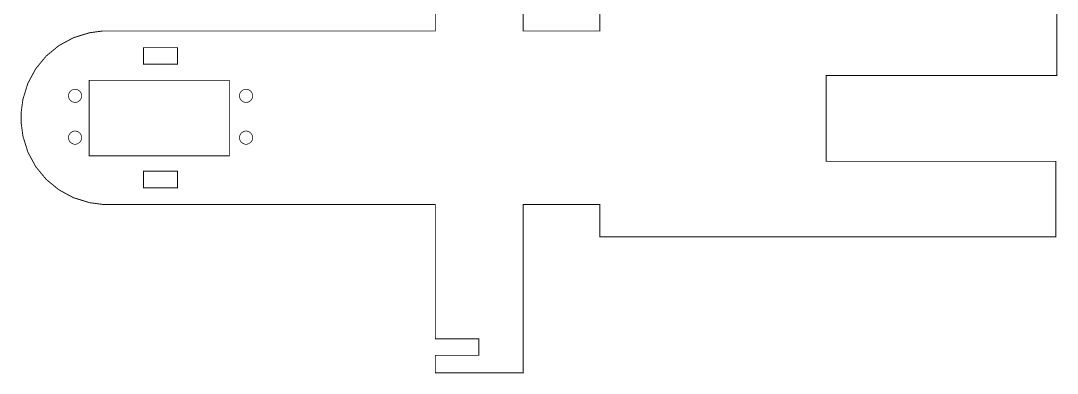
# Model space of a CAD drawing. Extents: x 0.1 to 12, y 0 to 11.9.
# Drawn here: x 0.08 to 11.78, y 0 to 3.98 of the extents above; entities that cross this region are included whole.
import ezdxf

# ---------------------------------------------------------------- set-up
doc = ezdxf.new("R2010")
doc.units = 0
doc.layers.get('0').update_dxf_attribs({"linetype": 'CONTINUOUS'})

msp = doc.modelspace()

# ---------------------------------------------------------------- linework, layer by layer
at = {"color": 0, "const_width": 0.010381}
for points in [[(6.61469, 4.28608), (6.61469, 3.86219), (5.75146, 3.86219), (5.75146, 5.7411)], [(4.76058, 5.35736), (4.76058, 3.86219), (1.05431, 3.86219), (1.00548, 3.86219), (0.85905, 3.84267), (0.677463, 3.78651), (0.513292, 3.69764), (0.370389, 3.57986), (0.252604, 3.43696), (0.163737, 3.27279), (0.107585, 3.09119), (0.088053, 2.94476), (0.088053, 2.89594), (0.088053, 2.87061), (0.088053, 2.82183), (0.107585, 2.6754), (0.163737, 2.49382), (0.252604, 2.32964), (0.370389, 2.18674), (0.513292, 2.06896), (0.677463, 1.98008), (0.85905, 1.92393), (1.00548, 1.90435), (1.05431, 1.90435), (4.76058, 1.90435), (4.76058, 0.38596), (5.25065, 0.38596), (5.25065, 0.199924), (4.76058, 0.199924), (4.76058, 0.002224), (5.75146, 0.002224), (5.75146, 1.90435), (6.61469, 1.90435), (6.61469, 1.53847), (8.96858, 1.53847), (8.96858, 1.53868), (11.7611, 1.53868), (11.7611, 2.39074), (9.17014, 2.39074), (9.17014, 3.35856), (11.7713, 3.35856), (11.7713, 4.28549)]]:
    msp.add_lwpolyline(points, dxfattribs=at)
at = {"color": 0}
for points, const_width in [([(1.46696, 3.67443), (1.85026, 3.67443), (1.85026, 3.48796), (1.46696, 3.48796), (1.46696, 3.67443)], 0.010381), ([(0.855524, 3.30524), (2.43604, 3.30524), (2.43604, 2.45301), (0.855524, 2.45301), (0.855524, 3.30524)], 0.010648), ([(0.855524, 3.30524), (2.43604, 3.30524), (2.43604, 2.45301), (0.855524, 2.45301), (0.855524, 3.30524)], 0.010381), ([(0.770454, 3.13037), (0.770454, 3.1231), (0.76454, 3.10129), (0.748535, 3.07758), (0.724772, 3.06158), (0.702963, 3.05567), (0.695747, 3.05567), (0.688422, 3.05567), (0.666613, 3.06158), (0.642904, 3.07758), (0.626899, 3.10129), (0.621039, 3.1231), (0.621039, 3.13037), (0.621039, 3.13764), (0.626899, 3.15944), (0.642904, 3.18321), (0.666613, 3.19922), (0.688422, 3.20508), (0.695747, 3.20508), (0.702963, 3.20508), (0.724772, 3.19922), (0.748535, 3.18321), (0.76454, 3.15944), (0.770454, 3.13764), (0.770454, 3.13037)], 0.008065), ([(2.69954, 3.13037), (2.69954, 3.1231), (2.69362, 3.10129), (2.67763, 3.07758), (2.65392, 3.06158), (2.63211, 3.05567), (2.62483, 3.05567), (2.61757, 3.05567), (2.59576, 3.06158), (2.572, 3.07758), (2.55599, 3.10129), (2.55012, 3.1231), (2.55012, 3.13037), (2.55012, 3.13764), (2.55599, 3.15944), (2.572, 3.18321), (2.59576, 3.19922), (2.61757, 3.20508), (2.62483, 3.20508), (2.63211, 3.20508), (2.65392, 3.19922), (2.67763, 3.18321), (2.69362, 3.15944), (2.69954, 3.13764), (2.69954, 3.13037)], 0.008065), ([(0.7704, 2.65793), (0.7704, 2.65067), (0.764486, 2.62885), (0.748481, 2.60514), (0.724772, 2.58914), (0.702963, 2.58322), (0.695692, 2.58322), (0.688422, 2.58322), (0.666613, 2.58914), (0.64285, 2.60514), (0.626844, 2.62885), (0.620985, 2.65067), (0.620985, 2.65793), (0.620985, 2.66521), (0.626844, 2.68701), (0.64285, 2.71078), (0.666613, 2.72678), (0.688422, 2.73264), (0.695692, 2.73264), (0.702963, 2.73264), (0.724772, 2.72678), (0.748481, 2.71078), (0.764486, 2.68701), (0.7704, 2.66521), (0.7704, 2.65793)], 0.008065), ([(2.69954, 2.65793), (2.69954, 2.65067), (2.69362, 2.62885), (2.67763, 2.60514), (2.65392, 2.58914), (2.63211, 2.58322), (2.62483, 2.58322), (2.61757, 2.58322), (2.59576, 2.58914), (2.572, 2.60514), (2.55599, 2.62885), (2.55012, 2.65067), (2.55012, 2.65793), (2.55012, 2.66521), (2.55599, 2.68701), (2.572, 2.71078), (2.59576, 2.72678), (2.61757, 2.73264), (2.62483, 2.73264), (2.63211, 2.73264), (2.65392, 2.72678), (2.67763, 2.71078), (2.69362, 2.68701), (2.69954, 2.66521), (2.69954, 2.65793)], 0.008065), ([(1.46696, 2.27838), (1.85026, 2.27838), (1.85026, 2.0919), (1.46696, 2.0919), (1.46696, 2.27838)], 0.010381)]:
    msp.add_lwpolyline(points, close=True, dxfattribs=dict(at, const_width=const_width))

doc.saveas('drawing.dxf')
